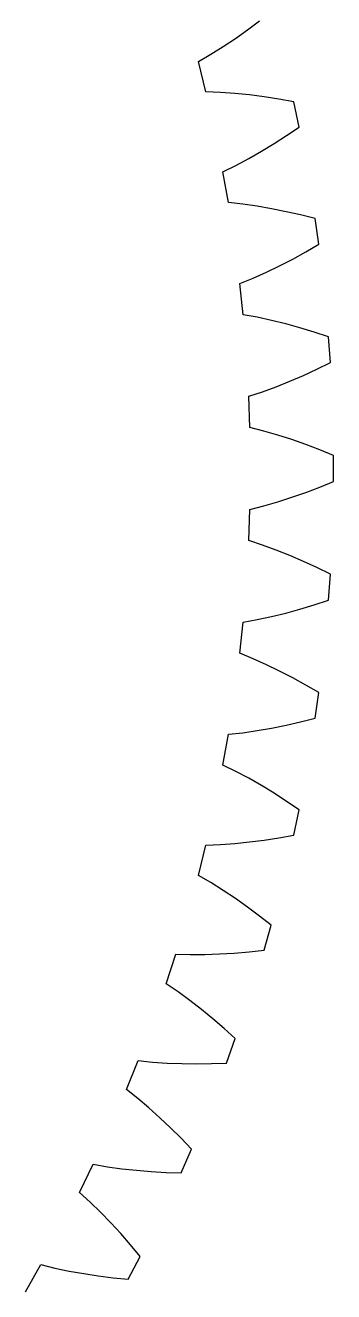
# Model space of a CAD drawing. Header units: millimetres. Extents: x -29 to 156, y -45 to 87.
# Drawn here: x 18.84 to 23, y -11.12 to 5.99 of the extents above; entities that cross this region are included whole.
import ezdxf

# ---------------------------------------------------------------- set-up
doc = ezdxf.new("R2010")
doc.units = ezdxf.units.MM
doc.linetypes.add('DASHED', pattern=[1.524, 1.27, -0.254])
doc.layers.add('HIDDEN', color=8, linetype='DASHED')
doc.layers.add('VISIBLE', color=7, linetype='CONTINUOUS')

msp = doc.modelspace()

# ---------------------------------------------------------------- linework, layer by layer
at = {"layer": 'HIDDEN'}
for points in [[(21.83537, 5.92513), (21.99683, 6.04564)], [(21.67232, 5.80965), (21.83537, 5.92513)], [(21.3413, 5.5949), (21.50764, 5.69946)], [(21.50764, 5.69946), (21.67232, 5.80965)], [(21.17322, 5.4964), (21.3413, 5.5949)], [(21.27525, 5.08719), (21.17322, 5.4964)], [(21.46989, 5.07913), (21.27525, 5.08719)], [(21.66586, 5.0649), (21.46989, 5.07913)], [(21.86299, 5.04492), (21.66586, 5.0649)], [(22.06117, 5.0195), (21.86299, 5.04492)], [(22.2603, 4.9889), (22.06117, 5.0195)], [(22.46029, 4.95332), (22.2603, 4.9889)], [(22.53319, 4.61034), (22.46029, 4.95332)], [(22.1955, 4.38754), (22.36497, 4.49649)], [(22.36497, 4.49649), (22.53319, 4.61034)], [(21.85282, 4.18528), (22.02479, 4.28372)], [(22.02479, 4.28372), (22.1955, 4.38754)], [(21.67959, 4.09258), (21.85282, 4.18528)], [(21.50505, 4.00605), (21.67959, 4.09258)], [(21.57829, 3.59071), (21.50505, 4.00605)], [(21.7719, 3.56909), (21.57829, 3.59071)], [(21.96639, 3.54123), (21.7719, 3.56909)], [(22.16165, 3.50754), (21.96639, 3.54123)], [(22.35757, 3.46837), (22.16165, 3.50754)], [(22.55408, 3.42395), (22.35757, 3.46837)], [(22.7511, 3.3745), (22.55408, 3.42395)], [(22.7999, 3.02728), (22.7511, 3.3745)], [(22.44749, 2.82857), (22.62415, 2.92543)], [(22.62415, 2.92543), (22.7999, 3.02728)], [(22.09154, 2.65071), (22.26995, 2.73691)], [(22.26995, 2.73691), (22.44749, 2.82857)], [(21.73211, 2.49617), (21.91227, 2.57032)], [(21.91227, 2.57032), (22.09154, 2.65071)], [(21.7762, 2.07674), (21.73211, 2.49617)], [(21.96783, 2.04167), (21.7762, 2.07674)], [(22.1599, 2.0003), (21.96783, 2.04167)], [(22.35234, 1.95308), (22.1599, 2.0003)], [(22.54505, 1.90033), (22.35234, 1.95308)], [(22.73799, 1.84232), (22.54505, 1.90033)], [(22.93108, 1.77924), (22.73799, 1.84232)], [(22.95554, 1.42946), (22.93108, 1.77924)], [(22.7731, 1.34013), (22.95554, 1.42946)], [(22.40662, 1.17677), (22.59012, 1.25583)], [(22.59012, 1.25583), (22.7731, 1.34013)], [(21.8533, 0.97414), (22.03818, 1.03553)], [(22.03818, 1.03553), (22.22263, 1.10323)], [(22.22263, 1.10323), (22.40662, 1.17677)], [(21.86802, 0.55265), (21.8533, 0.97414)], [(22.05674, 0.5043), (21.86802, 0.55265)], [(22.24546, 0.44963), (22.05674, 0.5043)], [(22.43413, 0.3891), (22.24546, 0.44963)], [(22.62269, 0.32304), (22.43413, 0.3891)], [(22.81111, 0.25171), (22.62269, 0.32304)], [(22.99933, 0.17532), (22.81111, 0.25171)], [(22.99933, -0.17532), (22.99933, 0.17532)], [(22.43413, -0.3891), (22.62269, -0.32304)], [(22.62269, -0.32304), (22.81111, -0.25171)], [(22.81111, -0.25171), (22.99933, -0.17532)], [(21.86802, -0.55265), (22.05674, -0.5043)], [(22.05674, -0.5043), (22.24546, -0.44963)], [(22.24546, -0.44963), (22.43413, -0.3891)], [(21.8533, -0.97414), (21.86802, -0.55265)], [(22.03818, -1.03553), (21.8533, -0.97414)], [(22.22263, -1.10323), (22.03818, -1.03553)], [(22.40662, -1.17677), (22.22263, -1.10323)], [(22.59012, -1.25583), (22.40662, -1.17677)], [(22.7731, -1.34013), (22.59012, -1.25583)], [(22.95554, -1.42946), (22.7731, -1.34013)], [(22.93108, -1.77924), (22.95554, -1.42946)], [(22.54505, -1.90033), (22.73799, -1.84232)], [(22.73799, -1.84232), (22.93108, -1.77924)], [(21.7762, -2.07674), (21.96783, -2.04167)], [(21.96783, -2.04167), (22.1599, -2.0003)], [(22.1599, -2.0003), (22.35234, -1.95308)], [(22.35234, -1.95308), (22.54505, -1.90033)], [(21.73211, -2.49617), (21.7762, -2.07674)], [(21.91227, -2.57032), (21.73211, -2.49617)], [(22.09154, -2.65071), (21.91227, -2.57032)], [(22.26995, -2.73691), (22.09154, -2.65071)], [(22.44749, -2.82857), (22.26995, -2.73691)], [(22.62415, -2.92543), (22.44749, -2.82857)], [(22.7999, -3.02728), (22.62415, -2.92543)], [(22.7511, -3.3745), (22.7999, -3.02728)], [(22.55408, -3.42395), (22.7511, -3.3745)], [(21.50505, -4.00605), (21.57829, -3.59071)], [(21.57829, -3.59071), (21.7719, -3.56909)], [(21.7719, -3.56909), (21.96639, -3.54123)], [(21.96639, -3.54123), (22.16165, -3.50754)], [(22.16165, -3.50754), (22.35757, -3.46837)], [(22.35757, -3.46837), (22.55408, -3.42395)], [(21.67959, -4.09258), (21.50505, -4.00605)], [(21.85282, -4.18528), (21.67959, -4.09258)], [(22.02479, -4.28372), (21.85282, -4.18528)], [(22.1955, -4.38754), (22.02479, -4.28372)], [(22.36497, -4.49649), (22.1955, -4.38754)], [(22.53319, -4.61034), (22.36497, -4.49649)], [(22.46029, -4.95332), (22.53319, -4.61034)], [(22.2603, -4.9889), (22.46029, -4.95332)], [(21.17322, -5.4964), (21.27525, -5.08719)], [(21.27525, -5.08719), (21.46989, -5.07913)], [(21.46989, -5.07913), (21.66586, -5.0649)], [(21.66586, -5.0649), (21.86299, -5.04492)], [(21.86299, -5.04492), (22.06117, -5.0195)], [(22.06117, -5.0195), (22.2603, -4.9889)], [(21.3413, -5.5949), (21.17322, -5.4964)], [(21.50764, -5.69946), (21.3413, -5.5949)], [(21.67232, -5.80965), (21.50764, -5.69946)], [(21.83537, -5.92513), (21.67232, -5.80965)], [(21.99683, -6.04564), (21.83537, -5.92513)], [(22.1567, -6.17095), (21.99683, -6.04564)], [(22.06005, -6.508), (22.1567, -6.17095)], [(20.73823, -6.95998), (20.86856, -6.55888)], [(20.86856, -6.55888), (21.06329, -6.56442)], [(21.06329, -6.56442), (21.25977, -6.56389)], [(21.25977, -6.56389), (21.45781, -6.55771)], [(21.45781, -6.55771), (21.65729, -6.54619)], [(21.65729, -6.54619), (21.85807, -6.52955)], [(21.85807, -6.52955), (22.06005, -6.508)], [(20.89903, -7.06997), (20.73823, -6.95998)], [(21.05767, -7.18588), (20.89903, -7.06997)], [(21.21426, -7.30729), (21.05767, -7.18588)], [(21.36886, -7.43386), (21.21426, -7.30729)], [(21.52152, -7.56533), (21.36886, -7.43386)], [(21.67226, -7.70149), (21.52152, -7.56533)], [(21.55234, -8.03098), (21.67226, -7.70149)], [(20.20221, -8.38966), (20.3602, -7.99862)], [(20.3602, -7.99862), (20.55407, -8.01773)], [(20.55407, -8.01773), (20.75011, -8.03091)], [(20.75011, -8.03091), (20.9481, -8.03856)], [(20.9481, -8.03856), (21.14789, -8.04098)], [(21.14789, -8.04098), (21.34934, -8.03839)], [(21.34934, -8.03839), (21.55234, -8.03098)], [(20.35495, -8.51059), (20.20221, -8.38966)], [(20.50512, -8.63728), (20.35495, -8.51059)], [(20.65286, -8.76932), (20.50512, -8.63728)], [(20.79825, -8.90637), (20.65286, -8.76932)], [(20.94137, -9.04817), (20.79825, -8.90637)], [(21.08224, -9.19451), (20.94137, -9.04817)], [(20.93963, -9.51483), (21.08224, -9.19451)], [(19.56777, -9.77845), (19.75265, -9.39939)], [(19.75265, -9.39939), (19.94472, -9.43198)], [(19.94472, -9.43198), (20.13935, -9.4588)], [(20.13935, -9.4588), (20.33633, -9.48024)], [(20.33633, -9.48024), (20.53547, -9.49659)], [(20.53547, -9.49659), (20.73661, -9.50806)], [(20.73661, -9.50806), (20.93963, -9.51483)], [(19.71169, -9.90974), (19.56777, -9.77845)], [(19.85266, -10.04661), (19.71169, -9.90974)], [(19.99083, -10.18863), (19.85266, -10.04661)], [(20.12631, -10.33548), (19.99083, -10.18863)], [(20.25919, -10.48692), (20.12631, -10.33548)], [(20.38951, -10.64274), (20.25919, -10.48692)], [(18.83799, -11.11961), (19.04886, -10.75437)], [(19.04886, -10.75437), (19.23819, -10.80028)], [(20.2249, -10.95233), (20.38951, -10.64274)], [(19.23819, -10.80028), (19.43048, -10.84061)], [(19.43048, -10.84061), (19.62548, -10.87574)], [(19.62548, -10.87574), (19.82299, -10.90594)], [(19.82299, -10.90594), (20.02285, -10.93141)], [(20.02285, -10.93141), (20.2249, -10.95233)]]:
    msp.add_lwpolyline(points, dxfattribs=at)
at = {"layer": 'VISIBLE'}
for points in [[(21.83537, 5.92513), (21.99683, 6.04564)], [(21.67232, 5.80965), (21.83537, 5.92513)], [(21.3413, 5.5949), (21.50764, 5.69946)], [(21.50764, 5.69946), (21.67232, 5.80965)], [(21.17322, 5.4964), (21.3413, 5.5949)], [(21.27525, 5.08719), (21.17322, 5.4964)], [(21.46989, 5.07913), (21.27525, 5.08719)], [(21.66586, 5.0649), (21.46989, 5.07913)], [(21.86299, 5.04492), (21.66586, 5.0649)], [(22.06117, 5.0195), (21.86299, 5.04492)], [(22.2603, 4.9889), (22.06117, 5.0195)], [(22.46029, 4.95332), (22.2603, 4.9889)], [(22.53319, 4.61034), (22.46029, 4.95332)], [(22.1955, 4.38754), (22.36497, 4.49649)], [(22.36497, 4.49649), (22.53319, 4.61034)], [(21.85282, 4.18528), (22.02479, 4.28372)], [(22.02479, 4.28372), (22.1955, 4.38754)], [(21.67959, 4.09258), (21.85282, 4.18528)], [(21.50505, 4.00605), (21.67959, 4.09258)], [(21.57829, 3.59071), (21.50505, 4.00605)], [(21.7719, 3.56909), (21.57829, 3.59071)], [(21.96639, 3.54123), (21.7719, 3.56909)], [(22.16165, 3.50754), (21.96639, 3.54123)], [(22.35757, 3.46837), (22.16165, 3.50754)], [(22.55408, 3.42395), (22.35757, 3.46837)], [(22.7511, 3.3745), (22.55408, 3.42395)], [(22.7999, 3.02728), (22.7511, 3.3745)], [(22.44749, 2.82857), (22.62415, 2.92543)], [(22.62415, 2.92543), (22.7999, 3.02728)], [(22.09154, 2.65071), (22.26995, 2.73691)], [(22.26995, 2.73691), (22.44749, 2.82857)], [(21.73211, 2.49617), (21.91227, 2.57032)], [(21.91227, 2.57032), (22.09154, 2.65071)], [(21.7762, 2.07674), (21.73211, 2.49617)], [(21.96783, 2.04167), (21.7762, 2.07674)], [(22.1599, 2.0003), (21.96783, 2.04167)], [(22.35234, 1.95308), (22.1599, 2.0003)], [(22.54505, 1.90033), (22.35234, 1.95308)], [(22.73799, 1.84232), (22.54505, 1.90033)], [(22.93108, 1.77924), (22.73799, 1.84232)], [(22.95554, 1.42946), (22.93108, 1.77924)], [(22.7731, 1.34013), (22.95554, 1.42946)], [(22.40662, 1.17677), (22.59012, 1.25583)], [(22.59012, 1.25583), (22.7731, 1.34013)], [(21.8533, 0.97414), (22.03818, 1.03553)], [(22.03818, 1.03553), (22.22263, 1.10323)], [(22.22263, 1.10323), (22.40662, 1.17677)], [(21.86802, 0.55265), (21.8533, 0.97414)], [(22.05674, 0.5043), (21.86802, 0.55265)], [(22.24546, 0.44963), (22.05674, 0.5043)], [(22.43413, 0.3891), (22.24546, 0.44963)], [(22.62269, 0.32304), (22.43413, 0.3891)], [(22.81111, 0.25171), (22.62269, 0.32304)], [(22.99933, 0.17532), (22.81111, 0.25171)], [(22.99933, -0.17532), (22.99933, 0.17532)], [(22.43413, -0.3891), (22.62269, -0.32304)], [(22.62269, -0.32304), (22.81111, -0.25171)], [(22.81111, -0.25171), (22.99933, -0.17532)], [(21.86802, -0.55265), (22.05674, -0.5043)], [(22.05674, -0.5043), (22.24546, -0.44963)], [(22.24546, -0.44963), (22.43413, -0.3891)], [(21.8533, -0.97414), (21.86802, -0.55265)], [(22.03818, -1.03553), (21.8533, -0.97414)], [(22.22263, -1.10323), (22.03818, -1.03553)], [(22.40662, -1.17677), (22.22263, -1.10323)], [(22.59012, -1.25583), (22.40662, -1.17677)], [(22.7731, -1.34013), (22.59012, -1.25583)], [(22.95554, -1.42946), (22.7731, -1.34013)], [(22.93108, -1.77924), (22.95554, -1.42946)], [(22.54505, -1.90033), (22.73799, -1.84232)], [(22.73799, -1.84232), (22.93108, -1.77924)], [(21.7762, -2.07674), (21.96783, -2.04167)], [(21.96783, -2.04167), (22.1599, -2.0003)], [(22.1599, -2.0003), (22.35234, -1.95308)], [(22.35234, -1.95308), (22.54505, -1.90033)], [(21.73211, -2.49617), (21.7762, -2.07674)], [(21.91227, -2.57032), (21.73211, -2.49617)], [(22.09154, -2.65071), (21.91227, -2.57032)], [(22.26995, -2.73691), (22.09154, -2.65071)], [(22.44749, -2.82857), (22.26995, -2.73691)], [(22.62415, -2.92543), (22.44749, -2.82857)], [(22.7999, -3.02728), (22.62415, -2.92543)], [(22.7511, -3.3745), (22.7999, -3.02728)], [(22.55408, -3.42395), (22.7511, -3.3745)], [(21.50505, -4.00605), (21.57829, -3.59071)], [(21.57829, -3.59071), (21.7719, -3.56909)], [(21.7719, -3.56909), (21.96639, -3.54123)], [(21.96639, -3.54123), (22.16165, -3.50754)], [(22.16165, -3.50754), (22.35757, -3.46837)], [(22.35757, -3.46837), (22.55408, -3.42395)], [(21.67959, -4.09258), (21.50505, -4.00605)], [(21.85282, -4.18528), (21.67959, -4.09258)], [(22.02479, -4.28372), (21.85282, -4.18528)], [(22.1955, -4.38754), (22.02479, -4.28372)], [(22.36497, -4.49649), (22.1955, -4.38754)], [(22.53319, -4.61034), (22.36497, -4.49649)], [(22.46029, -4.95332), (22.53319, -4.61034)], [(22.2603, -4.9889), (22.46029, -4.95332)], [(21.17322, -5.4964), (21.27525, -5.08719)], [(21.27525, -5.08719), (21.46989, -5.07913)], [(21.46989, -5.07913), (21.66586, -5.0649)], [(21.66586, -5.0649), (21.86299, -5.04492)], [(21.86299, -5.04492), (22.06117, -5.0195)], [(22.06117, -5.0195), (22.2603, -4.9889)], [(21.3413, -5.5949), (21.17322, -5.4964)], [(21.50764, -5.69946), (21.3413, -5.5949)], [(21.67232, -5.80965), (21.50764, -5.69946)], [(21.83537, -5.92513), (21.67232, -5.80965)], [(21.99683, -6.04564), (21.83537, -5.92513)], [(22.1567, -6.17095), (21.99683, -6.04564)], [(22.06005, -6.508), (22.1567, -6.17095)], [(20.73823, -6.95998), (20.86856, -6.55888)], [(20.86856, -6.55888), (21.06329, -6.56442)], [(21.06329, -6.56442), (21.25977, -6.56389)], [(21.25977, -6.56389), (21.45781, -6.55771)], [(21.45781, -6.55771), (21.65729, -6.54619)], [(21.65729, -6.54619), (21.85807, -6.52955)], [(21.85807, -6.52955), (22.06005, -6.508)], [(20.89903, -7.06997), (20.73823, -6.95998)], [(21.05767, -7.18588), (20.89903, -7.06997)], [(21.21426, -7.30729), (21.05767, -7.18588)], [(21.36886, -7.43386), (21.21426, -7.30729)], [(21.52152, -7.56533), (21.36886, -7.43386)], [(21.67226, -7.70149), (21.52152, -7.56533)], [(21.55234, -8.03098), (21.67226, -7.70149)], [(20.20221, -8.38966), (20.3602, -7.99862)], [(20.3602, -7.99862), (20.55407, -8.01773)], [(20.55407, -8.01773), (20.75011, -8.03091)], [(20.75011, -8.03091), (20.9481, -8.03856)], [(20.9481, -8.03856), (21.14789, -8.04098)], [(21.14789, -8.04098), (21.34934, -8.03839)], [(21.34934, -8.03839), (21.55234, -8.03098)], [(20.35495, -8.51059), (20.20221, -8.38966)], [(20.50512, -8.63728), (20.35495, -8.51059)], [(20.65286, -8.76932), (20.50512, -8.63728)], [(20.79825, -8.90637), (20.65286, -8.76932)], [(20.94137, -9.04817), (20.79825, -8.90637)], [(21.08224, -9.19451), (20.94137, -9.04817)], [(20.93963, -9.51483), (21.08224, -9.19451)], [(19.56777, -9.77845), (19.75265, -9.39939)], [(19.75265, -9.39939), (19.94472, -9.43198)], [(19.94472, -9.43198), (20.13935, -9.4588)], [(20.13935, -9.4588), (20.33633, -9.48024)], [(20.33633, -9.48024), (20.53547, -9.49659)], [(20.53547, -9.49659), (20.73661, -9.50806)], [(20.73661, -9.50806), (20.93963, -9.51483)], [(19.71169, -9.90974), (19.56777, -9.77845)], [(19.85266, -10.04661), (19.71169, -9.90974)], [(19.99083, -10.18863), (19.85266, -10.04661)], [(20.12631, -10.33548), (19.99083, -10.18863)], [(20.25919, -10.48692), (20.12631, -10.33548)], [(20.38951, -10.64274), (20.25919, -10.48692)], [(18.83799, -11.11961), (19.04886, -10.75437)], [(19.04886, -10.75437), (19.23819, -10.80028)], [(20.2249, -10.95233), (20.38951, -10.64274)], [(19.23819, -10.80028), (19.43048, -10.84061)], [(19.43048, -10.84061), (19.62548, -10.87574)], [(19.62548, -10.87574), (19.82299, -10.90594)], [(19.82299, -10.90594), (20.02285, -10.93141)], [(20.02285, -10.93141), (20.2249, -10.95233)]]:
    msp.add_lwpolyline(points, dxfattribs=at)

doc.saveas('drawing.dxf')
